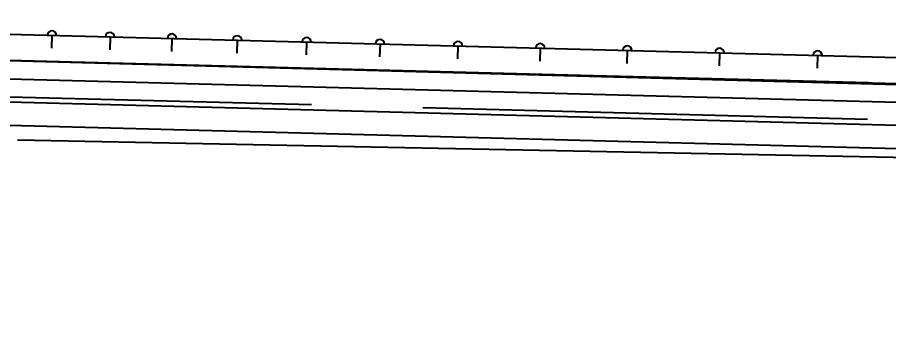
# Model space of a CAD drawing. Extents: x 25 to 1178, y 10 to 839.
# Drawn here: x 587.2 to 822.1, y 174.9 to 263.7 of the extents above; entities that cross this region are included whole.
import ezdxf

# ---------------------------------------------------------------- set-up
doc = ezdxf.new("R2010")
doc.units = 0
doc.header["$LTSCALE"] = 10
doc.linetypes.add('ACAD_ISO02W100', pattern=[15, 12, -3])
doc.layers.get('0').update_dxf_attribs({"linetype": 'CONTINUOUS'})
doc.layers.get('DEFPOINTS').update_dxf_attribs({"linetype": 'CONTINUOUS'})
for name, color, linetype in [('FRETBOARD', 3, 'CONTINUOUS'), ('FRETS_22', 1, 'CONTINUOUS'), ('HATCH', 2, 'CONTINUOUS'), ('NECK', 1, 'CONTINUOUS'), ('TRUSSROD', 4, 'CONTINUOUS')]:
    doc.layers.add(name, color=color, linetype=linetype)
doc.dimstyles.new('ISO1', dxfattribs={"dimtxt": 10, "dimasz": 10, "dimexe": 5, "dimexo": 2.5, "dimgap": 2.5, "dimtad": 1, "dimtih": 1, "dimdec": 4, "dimdsep": 46, "dimtxsty": 'Standard', "dimcen": 10, "dimadec": 0, "dimazin": 0, "dimtfac": 1, "dimtdec": 4, "dimtmove": 0, "dimatfit": 3, "dimfxl": 0, "dimtvp": 4, "dimtolj": 1, "dimtzin": 0, "dimarcsym": 0})

# ---------------------------------------------------------------- blocks, each defined once
blk = doc.blocks.new('_CLOSEDBLANK')
at = {"color": 0, "linetype": 'ByBlock'}
for p, q in [((-1, 0.167), (0, 0)), ((-1, 0.167), (-1, -0.167)), ((0, 0), (-1, -0.167))]:
    blk.add_line(p, q, dxfattribs=at)
blk = doc.blocks.new('*D1')
at = {"layer": 'DEFPOINTS', "color": 0}
for p in [(888.2, 244.25), (587.16, 230.66), (970.12, 223.07), (970.12, 223.07), (1010.15, 219.15)]:
    blk.add_point(p, dxfattribs=at)
at = {"layer": 'NECK', "color": 0}
for p, q in [((972.54, 222.44), (1013.9, 211.75)), ((972.62, 223.02), (1015.34, 222.17))]:
    blk.add_line(p, q, dxfattribs=at)
for start, end in [(13.1464, 27.4278), (345.5, 358.8649), (316.9371, 331.2185)]:
    blk.add_arc((970.12, 223.07), 40.22, start, end, dxfattribs=at)
at = {"layer": 'NECK', "color": 0, "xscale": 10, "yscale": 10, "zscale": 10}
for p, rotation in [((1010.34, 222.27), 276.0056361278954), ((1009.06, 213), 68.35927031224918)]:
    blk.add_blockref('_CLOSEDBLANK', p, dxfattribs=dict(at, rotation=rotation))
at = {"layer": 'NECK', "color": 0, "insert": (1000.68, 186.41), "char_height": 10, "attachment_point": 5, "rotation": 39.8131}
blk.add_mtext('\\A1;13%%d', dxfattribs=at)

msp = doc.modelspace()

# ---------------------------------------------------------------- linework, layer by layer
at = {"layer": 'FRETBOARD'}
for p, q in [((498.639, 261.458), (958.614, 249.413)), ((596.439, 258.897), (596.348, 255.398)), ((612.139, 258.486), (612.048, 254.987)), ((628.839, 258.048), (628.748, 254.55)), ((646.439, 257.588), (646.348, 254.089)), ((646.439, 257.588), (646.348, 254.089)), ((665.139, 257.098), (665.048, 253.599)), ((684.939, 256.579), (684.848, 253.081)), ((515.482, 254.014), (969.183, 241.652)), ((705.939, 256.029), (705.848, 252.531)), ((728.139, 255.448), (728.048, 251.949)), ((751.639, 254.833), (751.548, 251.334)), ((776.539, 254.181), (776.448, 250.682)), ((802.939, 253.489), (802.848, 249.991))]:
    msp.add_line(p, q, dxfattribs=at)
at = {"layer": 'FRETS_22'}
for centre in [(596.439, 258.897), (612.139, 258.486), (628.839, 258.048), (646.439, 257.588), (665.139, 257.098), (684.939, 256.579), (705.939, 256.029), (728.139, 255.448), (751.639, 254.833), (776.539, 254.181), (802.939, 253.489)]:
    msp.add_arc(centre, 1.207, 358.5, 178.5, dxfattribs=at)
at = {"layer": 'HATCH', "color": 14}
for p, q in [((493.344, 249.563), (909.843, 238.657)), ((493.344, 243.311), (936.742, 231.7)), ((493.344, 237.059), (963.641, 224.744))]:
    msp.add_line(p, q, dxfattribs=at)
at = {"layer": 'NECK'}
for p, q in [((144.547, 263.728), (888.199, 244.254)), ((587.159, 230.656), (970.121, 223.068))]:
    msp.add_line(p, q, dxfattribs=at)
at = {"layer": 'TRUSSROD', "color": 4, "linetype": 'ACAD_ISO02W100'}
for p, q in [((546.803, 253.194), (969.062, 242.137)), ((546.544, 243.329), (1009.582, 231.204))]:
    msp.add_line(p, q, dxfattribs=at)

# ---------------------------------------------------------------- dimensions: what is measured, and where the dimension line sits
at = {"layer": 'NECK', "color": 3}
dim = msp.add_angular_dim_2l(base=(1010.153, 219.15), line1=((888.199, 244.254), (970.121, 223.068)), line2=((587.159, 230.656), (970.121, 223.068)), text='13%%d', dimstyle='ISO1', override={"dimtad": 2, "dimtih": 0, "dimdec": 2, "dimblk1": 'CLOSEDBLANK', "dimblk2": 'CLOSEDBLANK', "dimsah": 1, "dimcen": -10, "dimadec": 2, "dimazin": 2, "dimtdec": 2, "dimldrblk": 'CLOSEDBLANK'}, dxfattribs=at)
dim.commit()
dim.dimension.update_dxf_attribs({"geometry": '*D1', "text_midpoint": (995.875, 192.171), "dimtype": 162})

doc.saveas('drawing.dxf')
